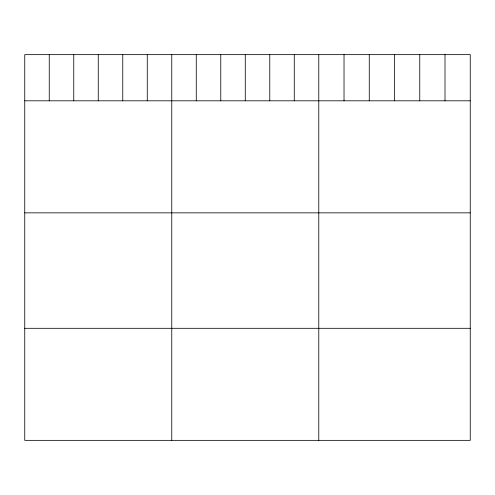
<?xml version="1.0" encoding="UTF-8"?>
<svg xmlns="http://www.w3.org/2000/svg" width="495" height="495" viewBox="0 0 495 495"><rect width="100%" height="100%" fill="white"/><g stroke="black" fill="none" stroke-linecap="round" stroke-linejoin="round"><path stroke-width="0.74" d="M470.25 100.807L470.25 440.352L24.75 440.352L24.75 54.648L470.25 54.648L470.25 100.807L24.75 100.807M24.75 212.856L470.25 212.856M24.75 328.303L470.25 328.303M445.005 54.648L445.005 100.807M419.76 54.648L419.76 100.807M394.515 54.648L394.515 100.807M369.27 54.648L369.27 100.807M344.025 54.648L344.025 100.807M318.78 54.648L318.78 440.352M294.278 54.648L294.278 100.807M269.775 54.648L269.775 100.807M245.273 54.648L245.273 100.807M220.77 54.648L220.77 100.807M196.268 54.648L196.268 100.807M171.765 54.648L171.765 440.352M147.263 54.648L147.263 100.807M122.76 54.648L122.76 100.807M98.258 54.648L98.258 100.807M73.755 54.648L73.755 100.807M49.252 54.648L49.252 100.807"/></g></svg>
